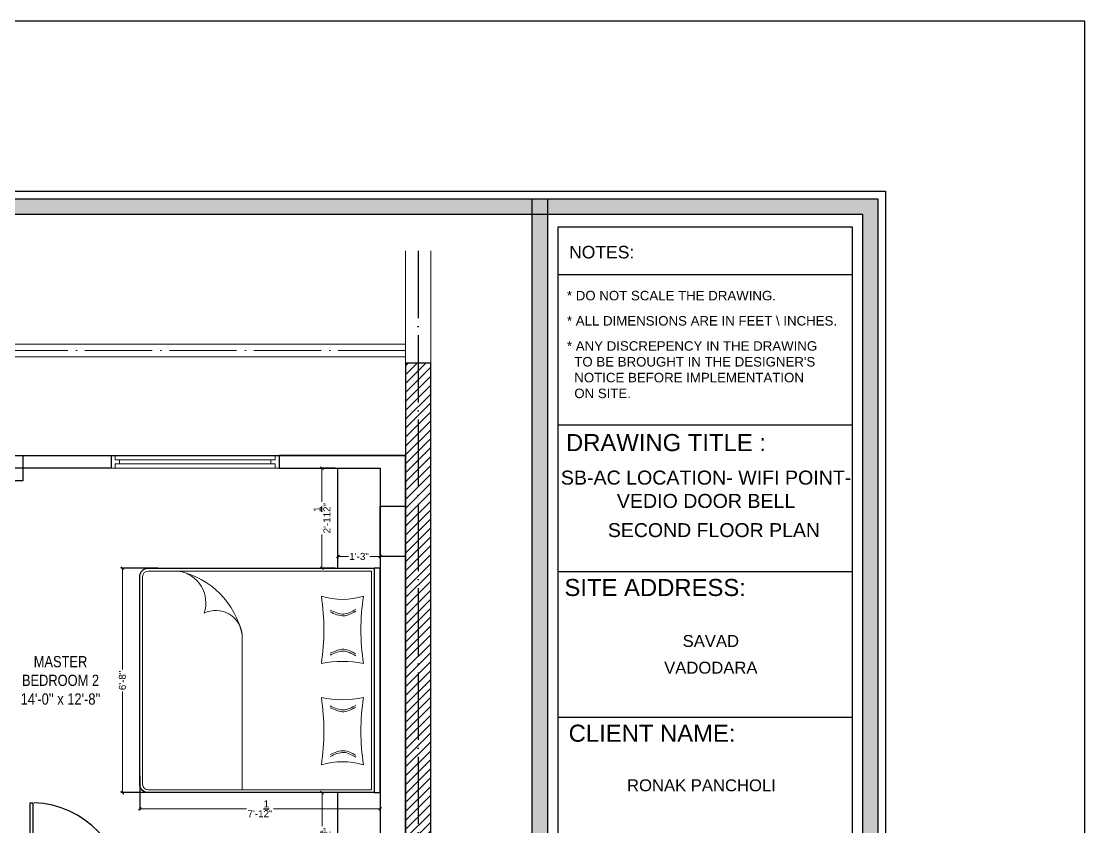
# Model space of a CAD drawing. Header units: millimetres. Extents: x 56222 to 3066687, y -650199 to -121287.
# Drawn here: x 142461.3 to 142840.6, y -176361.5 to -176074 of the extents above; entities that cross this region are included whole.
import ezdxf
from ezdxf.enums import TextEntityAlignment as Align

# ---------------------------------------------------------------- set-up
doc = ezdxf.new("R2010")
doc.units = ezdxf.units.MM
doc.header["$MEASUREMENT"] = 0
doc.header["$PDMODE"] = 35
doc.linetypes.add('ACAD_ISO04W100', pattern=[30, 24, -3, 0, -3])
doc.layers.get('Defpoints').update_dxf_attribs({"color": 220})
for name, color, linetype in [('AR DOOR', 40, 'Continuous'), ('AR ELE-5', 134, 'Continuous'), ('GROUND FLOOR  ( Text )', 251, 'Continuous')]:
    doc.layers.add(name, color=color, linetype=linetype)
for name, color, linetype, lineweight in [('COLUMN', 1, 'Continuous', 30), ('dim05', 1, 'Continuous', 13), ('FIRST FLOOR ( TEXT )', 7, 'Continuous', 9), ('FURNITURE', 32, 'Continuous', 9), ('GROUND FLOOR', 7, 'Continuous', 9), ('GROUND FLOOR  ( HATCH )', 251, 'Continuous', 9), ('NAME PLATE', 7, 'Continuous', 25), ('SECOND FLOOR', 7, 'Continuous', 9), ('SECOND FLOOR  ( PLINE )', 251, 'Continuous', 30), ('wall', 7, 'Continuous', 30), ('X_PLOT', 1, 'Continuous', 9), ('XX~SLAB ( BEAM )~ ( DIM )', 7, 'Continuous', 9)]:
    doc.layers.add(name, color=color, linetype=linetype, lineweight=lineweight)
doc.layers.add('XX~SLAB ( PLINE )', color=251, linetype='Continuous', plot=False)
doc.styles.add('Arial', font='arial.ttf')
doc.styles.add('KATHA', font='swissc.ttf')
doc.styles.get("Standard").update_dxf_attribs({"font": 'arial.ttf', "height": 6})
doc.dimstyles.new('ISO-25', dxfattribs={"dimtxt": 2.5, "dimasz": 1, "dimexe": 0.5, "dimexo": 1, "dimtad": 0, "dimdec": 1, "dimlunit": 4, "dimtxsty": 'Standard', "dimblk": 'OBLIQUE', "dimcen": 2.5, "dimclrd": 1, "dimclre": 1, "dimclrt": 5, "dimadec": 0, "dimazin": 0, "dimtfac": 1, "dimtdec": 1, "dimtmove": 0, "dimatfit": 3, "dimfxl": 1, "dimlwd": -1, "dimarcsym": 0})

# ---------------------------------------------------------------- blocks, each defined once
blk = doc.blocks.new('LAYOUT FILE')
at = {"layer": 'NAME PLATE', "true_color": 0xd39e00}
h = blk.add_hatch(color=42, dxfattribs=at)
h.paths.add_polyline_path([(3346889.83, -513806.18), (3346889.83, -514260.7), (3347535.56, -514260.7), (3347535.56, -513806.18)])
h.paths.add_polyline_path([(3346894.36, -513810.71), (3347531.03, -513810.71), (3347531.03, -514256.17), (3346894.36, -514256.17)], flags=16)
blk.add_hatch(color=42, dxfattribs=at).paths.add_polyline_path([(3347433.6, -514256.17), (3347438.13, -514256.17), (3347438.13, -513806.18), (3347433.6, -513806.18)])
at = {"layer": 'NAME PLATE', "color": 42, "true_color": 0xd39e00}
for p, q in [((3347527.96, -513828.55), (3347441.2, -513828.55)), ((3347527.96, -513872.99), (3347441.2, -513872.99)), ((3347527.96, -513916.26), (3347441.2, -513916.26)), ((3347527.96, -513959.27), (3347441.2, -513959.27))]:
    blk.add_line(p, q, dxfattribs=at)
for points in [[(3346887.56, -513803.91), (3347537.83, -513803.91), (3347537.83, -514262.96), (3346887.56, -514262.96)], [(3346889.83, -513806.18), (3347535.56, -513806.18), (3347535.56, -514260.7), (3346889.83, -514260.7)], [(3347433.6, -514256.17), (3347433.6, -513806.18), (3347438.13, -513806.18), (3347438.13, -514256.17)], [(3346894.36, -513810.71), (3347531.03, -513810.71), (3347531.03, -514256.17), (3346894.36, -514256.17)], [(3347441.2, -514252.44), (3347441.2, -513814.44), (3347527.96, -513814.44), (3347527.96, -514252.44)]]:
    blk.add_lwpolyline(points, close=True, dxfattribs=at)
at = {"layer": 'NAME PLATE', "style": 'Arial'}
for s, height, p in [('NOTES:', 3.699, (3347454.07, -513823.73)), ('DRAWING TITLE : ', 5.0338, (3347474.01, -513880.61)), ('SITE ADDRESS:', 5.0338, (3347469.85, -513923.39)), ('CLIENT NAME:', 5.0338, (3347468.93, -513966.4))]:
    blk.add_text(s, height=height, dxfattribs=at).set_placement(p, align=Align.CENTER)
at = {"layer": 'NAME PLATE', "char_height": 2.7974, "width": 108.0765, "attachment_point": 1, "style": 'Arial'}
for s, insert in [('* DO NOT SCALE THE DRAWING.', (3347443.82, -513833.31, 0)), ('* ALL DIMENSIONS ARE IN FEET \\\\ INCHES.', (3347443.82, -513840.75, 0)), ("* ANY DISCREPENCY IN THE DRAWING \\P  TO BE BROUGHT IN THE DESIGNER'S\\P  NOTICE BEFORE IMPLEMENTATION \\P  ON SITE.", (3347443.82, -513848.18, 0))]:
    blk.add_mtext(s, dxfattribs=dict(at, insert=insert))
blk = doc.blocks.new('*U256')
for points in [[(-1160, 0), (-1120, 0), (-1120, 30), (-1110, 30), (-1110, 100), (-1160, 100)], [(0, 0), (0, -1120), (-30, -1120), (-30, 0)], [(40, 0), (0, 0), (0, 30), (-10, 30), (-10, 100), (40, 100)]]:
    blk.add_lwpolyline(points, close=True)
at = {"layer": 'AR ELE-5', "linetype": 'ByBlock', "ltscale": 15}
blk.add_arc((2, 1), 1122, 180.0347, 267.627, dxfattribs=at)
blk = doc.blocks.new('_Oblique')
at = {"layer": 'wall', "color": 0, "lineweight": -2}
blk.add_line((-0.5, -0.5), (0.5, 0.5), dxfattribs=at)
blk = doc.blocks.new('*D612')
at = {"layer": 'Defpoints', "color": 0, "lineweight": 0, "transparency": 16777216}
for p in [(142510.94, -176269.22, -0.13), (142497.33, -176349.31), (142510.94, -176349.31, -0.13)]:
    blk.add_point(p, dxfattribs=at)
at = {"layer": 'dim05', "color": 1, "linetype": 'Continuous', "lineweight": -2, "transparency": 16777216}
for p, q in [((142509.94, -176269.22), (142496.83, -176269.22)), ((142509.94, -176349.31), (142496.83, -176349.31))]:
    blk.add_line(p, q, dxfattribs=at)
at = {"layer": 'dim05', "color": 1, "linetype": 'Continuous', "transparency": 16777216}
for p, q in [((142497.33, -176269.22), (142497.33, -176305.31)), ((142497.33, -176349.31), (142497.33, -176313.22))]:
    blk.add_line(p, q, dxfattribs=at)
at = {"layer": 'dim05', "color": 1, "transparency": 16777216}
for p, rotation in [((142497.33, -176269.22), 90), ((142497.33, -176349.31), 270)]:
    blk.add_blockref('_Oblique', p, dxfattribs=dict(at, rotation=rotation))
at = {"layer": 'dim05', "color": 5, "lineweight": 25, "transparency": 16777216, "insert": (142497.33, -176309.27), "char_height": 2.5, "attachment_point": 5, "rotation": 90, "style": 'Arial'}
blk.add_mtext('6\'-8"', dxfattribs=at)
blk = doc.blocks.new('*D613')
at = {"layer": 'Defpoints', "color": 0, "lineweight": 0, "transparency": 16777216}
for p in [(142503.54, -176342.3, -0.13), (142589.28, -176342.3, -0.13), (142589.28, -176355.08)]:
    blk.add_point(p, dxfattribs=at)
at = {"layer": 'dim05', "color": 1, "linetype": 'Continuous', "lineweight": -2, "transparency": 16777216}
for p, q in [((142503.54, -176343.3), (142503.54, -176355.58)), ((142589.28, -176343.3), (142589.28, -176355.58))]:
    blk.add_line(p, q, dxfattribs=at)
at = {"layer": 'dim05', "color": 1, "linetype": 'Continuous', "transparency": 16777216}
for p, q in [((142503.54, -176355.08), (142541.56, -176355.08)), ((142589.28, -176355.08), (142551.26, -176355.08))]:
    blk.add_line(p, q, dxfattribs=at)
at = {"layer": 'dim05', "color": 1, "transparency": 16777216, "rotation": 180}
blk.add_blockref('_Oblique', (142503.54, -176355.08), dxfattribs=at)
at = {"layer": 'dim05', "color": 1, "transparency": 16777216}
blk.add_blockref('_Oblique', (142589.28, -176355.08), dxfattribs=at)
at = {"layer": 'dim05', "color": 5, "lineweight": 25, "transparency": 16777216, "insert": (142546.41, -176355.08), "char_height": 2.5, "attachment_point": 5, "style": 'Arial'}
blk.add_mtext('7\'-1{\\H1x;\\S1/2;}"', dxfattribs=at)
blk = doc.blocks.new('*D614')
at = {"layer": 'Defpoints', "color": 0, "lineweight": 0, "transparency": 16777216}
for p in [(142574.23, -176233.52, -0.13), (142568.51, -176269.22), (142574.23, -176269.22, -0.13)]:
    blk.add_point(p, dxfattribs=at)
at = {"layer": 'dim05', "color": 1, "linetype": 'Continuous', "lineweight": -2, "transparency": 16777216}
for p, q in [((142573.23, -176233.52), (142568.01, -176233.52)), ((142573.23, -176269.22), (142568.01, -176269.22))]:
    blk.add_line(p, q, dxfattribs=at)
at = {"layer": 'dim05', "color": 1, "linetype": 'Continuous', "transparency": 16777216}
for p, q in [((142568.51, -176233.52), (142568.51, -176245.51)), ((142568.51, -176269.22), (142568.51, -176257.22))]:
    blk.add_line(p, q, dxfattribs=at)
at = {"layer": 'dim05', "color": 1, "transparency": 16777216}
for p, rotation in [((142568.51, -176233.52), 90), ((142568.51, -176269.22), 270)]:
    blk.add_blockref('_Oblique', p, dxfattribs=dict(at, rotation=rotation))
at = {"layer": 'dim05', "color": 5, "lineweight": 25, "transparency": 16777216, "insert": (142568.51, -176251.37), "char_height": 2.5, "attachment_point": 5, "rotation": 90, "style": 'Arial'}
blk.add_mtext('2\'-11{\\H1x;\\S1/2;}"', dxfattribs=at)
blk = doc.blocks.new('*D615')
at = {"layer": 'Defpoints', "color": 0, "lineweight": 0, "transparency": 16777216}
for p in [(142589.28, -176265.02), (142574.23, -176266.64, -0.13), (142589.28, -176266.64, -0.13)]:
    blk.add_point(p, dxfattribs=at)
at = {"layer": 'dim05', "color": 1, "linetype": 'Continuous', "lineweight": -2, "transparency": 16777216}
for p, q in [((142574.23, -176265.64), (142574.23, -176264.52)), ((142589.28, -176265.64), (142589.28, -176264.52))]:
    blk.add_line(p, q, dxfattribs=at)
at = {"layer": 'dim05', "color": 1, "linetype": 'Continuous', "transparency": 16777216}
for p, q in [((142574.23, -176265.02), (142577.92, -176265.02)), ((142589.28, -176265.02), (142585.58, -176265.02))]:
    blk.add_line(p, q, dxfattribs=at)
at = {"layer": 'dim05', "color": 1, "transparency": 16777216, "rotation": 180}
blk.add_blockref('_Oblique', (142574.23, -176265.02), dxfattribs=at)
at = {"layer": 'dim05', "color": 1, "transparency": 16777216}
blk.add_blockref('_Oblique', (142589.28, -176265.02), dxfattribs=at)
at = {"layer": 'dim05', "color": 5, "lineweight": 25, "transparency": 16777216, "insert": (142581.75, -176265.02), "char_height": 2.5, "attachment_point": 5, "style": 'Arial'}
blk.add_mtext('1\'-3"', dxfattribs=at)
blk = doc.blocks.new('*D616')
at = {"layer": 'Defpoints', "color": 0, "lineweight": 0, "transparency": 16777216}
for p in [(142574.23, -176349.31, -0.13), (142568.53, -176385.02), (142574.23, -176385.02, -0.13)]:
    blk.add_point(p, dxfattribs=at)
at = {"layer": 'dim05', "color": 1, "linetype": 'Continuous', "lineweight": -2, "transparency": 16777216}
for p, q in [((142573.23, -176349.31), (142568.03, -176349.31)), ((142573.23, -176385.02), (142568.03, -176385.02))]:
    blk.add_line(p, q, dxfattribs=at)
at = {"layer": 'dim05', "color": 1, "linetype": 'Continuous', "transparency": 16777216}
for p, q in [((142568.53, -176349.31), (142568.53, -176361.31)), ((142568.53, -176385.02), (142568.53, -176373.02))]:
    blk.add_line(p, q, dxfattribs=at)
at = {"layer": 'dim05', "color": 1, "transparency": 16777216}
for p, rotation in [((142568.53, -176349.31), 90), ((142568.53, -176385.02), 270)]:
    blk.add_blockref('_Oblique', p, dxfattribs=dict(at, rotation=rotation))
at = {"layer": 'dim05', "color": 5, "lineweight": 25, "transparency": 16777216, "insert": (142568.53, -176367.16), "char_height": 2.5, "attachment_point": 5, "rotation": 90, "style": 'Arial'}
blk.add_mtext('2\'-11{\\H1x;\\S1/2;}"', dxfattribs=at)

msp = doc.modelspace()

# ---------------------------------------------------------------- hatches: boundary and pattern name
at = {"layer": 'GROUND FLOOR  ( HATCH )'}
h = msp.add_hatch(dxfattribs=at)
h.set_pattern_fill('ANSI31', color=6, scale=18, style=0)
h.set_pattern_definition([(45, (26066.5937, -13920.3412), (-1.590990258, 1.590990258), [])])
h.paths.add_polyline_path([(142607.2796, -176196.0155), (142598.2796, -176196.0155), (142598.2796, -176539.5156), (142607.2796, -176539.5156)])

# ---------------------------------------------------------------- linework, layer by layer
at = {"layer": 'COLUMN', "elevation": -0.1256}
for points in [[(142452.7796, -176229.0155), (142461.7796, -176229.0155), (142461.7796, -176238.0155), (142452.7796, -176238.0155)], [(142589.2796, -176247.0155), (142598.2796, -176247.0155), (142598.2796, -176265.0155), (142589.2796, -176265.0155)]]:
    msp.add_lwpolyline(points, close=True, dxfattribs=at)
at = {"layer": 'FURNITURE', "lineweight": 30}
for p, q in [((142574.226, -176269.2178, -0.1256), (142574.226, -176233.5155, -0.1256)), ((142574.226, -176385.0155, -0.1256), (142574.226, -176349.3133, -0.1256))]:
    msp.add_line(p, q, dxfattribs=at)
at = {"layer": 'FURNITURE'}
msp.add_line((142540.0431, -176348.3133, -0.1256), (142540.0431, -176293.0248, -0.1256), dxfattribs=at)
at = {"layer": 'FURNITURE', "lineweight": 30, "elevation": -0.1256}
msp.add_lwpolyline([(142503.5391, -176346.3133), (142503.5391, -176272.2178, -0.41421356), (142506.5391, -176269.2178), (142587.1271, -176269.2178), (142587.1271, -176349.3133), (142506.5391, -176349.3133, -0.41421356)], format="xyb", close=True, dxfattribs=at)
msp.add_lwpolyline([(142587.1271, -176349.3133), (142589.2796, -176349.3133), (142589.2796, -176269.2178), (142587.1271, -176269.2178)], close=True, dxfattribs=at)
at = {"layer": 'FURNITURE'}
for points, elevation in [([(142504.5391, -176346.3133), (142504.5391, -176272.2178, -0.41421356), (142506.5391, -176270.2178), (142586.1271, -176270.2178), (142586.1271, -176348.3133), (142506.5391, -176348.3133, -0.41421356)], -0.1256), ([(142526.5219, -176285.2288, -0.52796512), (142540.0431, -176293.0248, 0.29648943), (142517.4005, -176270.2178, -0.4593765), (142526.5219, -176285.2288)], -0.1256), ([(142568.3062, -176303.2088, -0.10058607), (142583.3062, -176303.2088, -0.07572579), (142583.3062, -176279.2088, -0.14896716), (142568.3062, -176279.2088, -0.0741156)], -0.131), ([(142568.3062, -176315.3853, 0.10058607), (142583.3062, -176315.3853, 0.07572579), (142583.3062, -176339.3853, 0.14896716), (142568.3062, -176339.3853, 0.0741156)], -0.131)]:
    msp.add_lwpolyline(points, format="xyb", close=True, dxfattribs=dict(at, elevation=elevation))
for points in [[(142580.5678, -176283.9506, -0.131), (142579.1508, -176284.7226, -0.131), (142576.1571, -176286.3534, -0.131), (142573.0404, -176284.9128, -0.131), (142571.399, -176284.1541, -0.131)], [(142580.5678, -176284.5954, -0.131), (142579.1508, -176285.3674, -0.131), (142576.1571, -176286.9982, -0.131), (142573.0404, -176285.5575, -0.131), (142571.399, -176284.7988, -0.131)], [(142580.5678, -176299.7864, -0.131), (142579.1508, -176299.0144, -0.131), (142576.1571, -176297.3836, -0.131), (142573.0404, -176298.8242, -0.131), (142571.399, -176299.583, -0.131)], [(142580.5678, -176300.4312, -0.131), (142579.1508, -176299.6592, -0.131), (142576.1571, -176298.0283, -0.131), (142573.0404, -176299.469, -0.131), (142571.399, -176300.2277, -0.131)], [(142580.5678, -176318.1629, -0.131), (142579.1508, -176318.9349, -0.131), (142576.1571, -176320.5658, -0.131), (142573.0404, -176319.1251, -0.131), (142571.399, -176318.3664, -0.131)], [(142580.5678, -176318.8077, -0.131), (142579.1508, -176319.5797, -0.131), (142576.1571, -176321.2106, -0.131), (142573.0404, -176319.7699, -0.131), (142571.399, -176319.0112, -0.131)], [(142580.5678, -176335.9629, -0.131), (142579.1508, -176335.1909, -0.131), (142576.1571, -176333.56, -0.131), (142573.0404, -176335.0007, -0.131), (142571.399, -176335.7594, -0.131)], [(142580.5678, -176336.6076, -0.131), (142579.1508, -176335.8357, -0.131), (142576.1571, -176334.2048, -0.131), (142573.0404, -176335.6455, -0.131), (142571.399, -176336.4042, -0.131)]]:
    msp.add_open_spline(points, degree=3, knots=[0, 0, 0, 0, 4.57791705, 9.67113696, 9.67113696, 9.67113696, 9.67113696], dxfattribs=at)
at = {"layer": 'GROUND FLOOR'}
for p, q in [((142598.2796, -176155.9667, -0.1256), (142598.2796, -176676.8995, -0.1256)), ((142598.2796, -176155.9667, -0.1256), (142598.2796, -176253.0155, -0.1256)), ((142607.2796, -176155.9667, -0.1256), (142607.2796, -176676.8995, -0.1256)), ((142098.0296, -176189.2655, -0.1256), (142598.2796, -176189.2655, -0.1256)), ((142102.5296, -176193.7655, -0.1256), (142598.2796, -176193.7655, -0.1256))]:
    msp.add_line(p, q, dxfattribs=at)
at = {"layer": 'GROUND FLOOR', "color": 1, "linetype": 'ACAD_ISO04W100'}
msp.add_line((142602.7796, -176155.9667, -0.1256), (142602.7796, -176539.5155, -0.1256), dxfattribs=at)
at = {"layer": 'GROUND FLOOR', "color": 1, "linetype": 'ACAD_ISO04W100', "elevation": -0.1256}
msp.add_lwpolyline([(142598.2796, -176191.5155), (142100.2796, -176191.5155), (142100.2796, -176654.0155), (142598.2796, -176654.0155)], dxfattribs=at)
at = {"layer": 'GROUND FLOOR', "color": 6, "lineweight": 30, "elevation": -0.1256}
msp.add_lwpolyline([(142607.2796, -176196.0155), (142598.2796, -176196.0155), (142598.2796, -176539.5156), (142607.2796, -176539.5156)], close=True, dxfattribs=at)
at = {"layer": 'SECOND FLOOR'}
for p, q in [((142197.7796, -176229.0155, -0.1256), (142598.2796, -176229.0155, -0.1256)), ((142493.2789, -176229.0155, -0.1256), (142493.2789, -176233.5155, -0.1256)), ((142553.2796, -176229.0155, -0.1256), (142553.2796, -176233.5155, -0.1256)), ((142421.2796, -176233.5155, -0.1256), (142589.2796, -176233.5155, -0.1256)), ((142589.2796, -176233.5155, -0.1256), (142589.2796, -176385.0155, -0.1256))]:
    msp.add_line(p, q, dxfattribs=at)
at = {"layer": 'SECOND FLOOR', "elevation": -0.1256}
msp.add_lwpolyline([(142553.2796, -176229.0155), (142551.7796, -176229.0155), (142551.7796, -176230.5155), (142550.2796, -176230.5155), (142550.2796, -176232.0155), (142496.2789, -176232.0155), (142496.2789, -176230.5155), (142494.7789, -176230.5155), (142494.7789, -176229.0155), (142493.2789, -176229.0155), (142493.2789, -176233.5155), (142494.7789, -176233.5155), (142494.7789, -176232.0155), (142496.2789, -176232.0155), (142496.2789, -176230.5155), (142550.2796, -176230.5155), (142550.2796, -176232.0155), (142551.7796, -176232.0155), (142551.7796, -176233.5155), (142553.2796, -176233.5155), (142553.2796, -176229.0155), (142493.2789, -176229.0155), (142493.2789, -176233.5155), (142553.2796, -176233.5155)], close=True, dxfattribs=at)
at = {"layer": 'SECOND FLOOR  ( PLINE )', "elevation": -0.1256}
for points in [[(142416.7796, -176389.5155), (142397.2796, -176389.5155), (142397.2796, -176385.0155), (142416.7796, -176385.0155), (142416.7796, -176233.5155), (142347.7796, -176233.5155), (142347.7796, -176229.0155), (142493.2789, -176229.0155), (142493.2789, -176233.5155), (142421.2796, -176233.5155), (142421.2796, -176385.0155), (142463.2796, -176385.0155), (142463.2796, -176389.5155), (142421.2796, -176389.5155)], [(142598.2796, -176229.0155), (142553.2796, -176229.0155), (142553.2796, -176233.5155), (142589.2796, -176233.5155), (142589.2796, -176385.0155), (142557.7796, -176385.0155), (142557.7796, -176389.5155), (142589.2796, -176389.5155), (142589.2796, -176517.0155), (142556.2746, -176517.0156), (142556.2746, -176521.5156), (142589.2796, -176521.5155), (142589.2796, -176539.5155), (142598.2796, -176539.5155)]]:
    msp.add_lwpolyline(points, close=True, dxfattribs=at)
at = {"layer": 'X_PLOT', "linetype": 'ACAD_ISO04W100', "lineweight": 30}
msp.add_line((142602.7796, -176155.9667, -0.1256), (142602.7796, -176651.7655, -0.1256), dxfattribs=at)
at = {"layer": 'XX~SLAB ( BEAM )~ ( DIM )', "color": 3, "lineweight": 30}
msp.add_lwpolyline([(142840.5563, -176074.0129), (140057.6713, -176074.0129), (140057.6713, -176727.0703), (142840.5563, -176727.0703)], close=True, dxfattribs=at)
at = {"layer": 'XX~SLAB ( PLINE )', "elevation": -0.1256}
msp.add_lwpolyline([(142193.2796, -176229.0155), (142598.2796, -176229.0155), (142598.2796, -176539.5155), (142589.2796, -176539.5155), (142569.475, -176539.5155), (142529.1378, -176539.5155), (142503.7796, -176539.5155), (142356.7796, -176539.5155), (142283.5361, -176539.5155), (142193.2796, -176539.5155)], close=True, dxfattribs=at)

# ---------------------------------------------------------------- block references
at = {"layer": 'AR DOOR', "linetype": 'ByBlock', "lineweight": -2, "extrusion": (0, 0, -1), "xscale": -0.02999999999996949, "yscale": 0.02999999999996949, "zscale": -0.02999999999996949, "rotation": 180}
msp.add_blockref('*U256', (-142464.4796, -176386.5155, 0.1256), dxfattribs=at)
at = {"layer": 'NAME PLATE', "lineweight": 0, "xscale": 1.209046105522275, "yscale": 1.209046105522275, "zscale": 1.209046105522275}
msp.add_blockref('LAYOUT FILE', (-3904558.0324, 445077.9301), dxfattribs=at)

# ---------------------------------------------------------------- texts
at = {"layer": 'FIRST FLOOR ( TEXT )', "insert": (142475.2542, -176309.2655, -0.1256), "char_height": 4, "attachment_point": 5, "style": 'KATHA'}
msp.add_mtext("MASTER \\PBEDROOM 2\\P14'-0'' x 12'-8''", dxfattribs=at)
at = {"layer": 'GROUND FLOOR  ( Text )', "insert": (142705.5151, -176241.0769, -0.1256), "char_height": 5, "width": 121.249347, "attachment_point": 5, "style": 'Arial'}
msp.add_mtext('SB-AC LOCATION- WIFI POINT- VEDIO DOOR BELL', dxfattribs=at)
at = {"layer": 'NAME PLATE', "style": 'Arial'}
for s, height, p in [('SECOND FLOOR PLAN', 4.972924, (142708.3051, -176258.1113)), (' SAVAD ', 4.24568, (142707.2029, -176297.3135)), ('VADODARA', 4.24568, (142707.2029, -176306.8451)), ('RONAK PANCHOLI    ', 4.245682, (142707.1409, -176348.8263))]:
    msp.add_text(s, height=height, dxfattribs=at).set_placement(p, align=Align.CENTER)

# ---------------------------------------------------------------- dimensions: what is measured, and where the dimension line sits
at = {"layer": 'dim05', "color": 27, "lineweight": 25, "true_color": 0x7d5120}
for base, p1, p2, picture, middle in [((142568.5051, -176269.2178), (142574.226, -176233.5155, -0.1256), (142574.226, -176269.2178, -0.1256), '*D614', (142568.5051, -176251.3667)), ((142497.3349, -176349.3133), (142510.9392, -176269.2178, -0.1256), (142510.9392, -176349.3133, -0.1256), '*D612', (142497.3349, -176309.2655)), ((142568.5264, -176385.0155), (142574.226, -176349.3133, -0.1256), (142574.226, -176385.0155, -0.1256), '*D616', (142568.5264, -176367.1644))]:
    dim = msp.add_linear_dim(base=base, p1=p1, p2=p2, angle=90, dimstyle='ISO-25', override={"dimtxsty": 'Arial'}, dxfattribs=at)
    dim.commit()
    dim.dimension.update_dxf_attribs({"geometry": picture, "text_midpoint": middle})
for base, p1, p2, picture, middle in [((142589.2796, -176265.0155), (142574.226, -176266.6411, -0.1256), (142589.2796, -176266.6411, -0.1256), '*D615', (142581.7528, -176265.0155)), ((142589.2796, -176355.0822), (142503.5391, -176342.3013, -0.1256), (142589.2796, -176342.3013, -0.1256), '*D613', (142546.4094, -176355.0822))]:
    dim = msp.add_linear_dim(base=base, p1=p1, p2=p2, dimstyle='ISO-25', override={"dimtxsty": 'Arial'}, dxfattribs=at)
    dim.commit()
    dim.dimension.update_dxf_attribs({"geometry": picture, "text_midpoint": middle})

doc.saveas('drawing.dxf')
